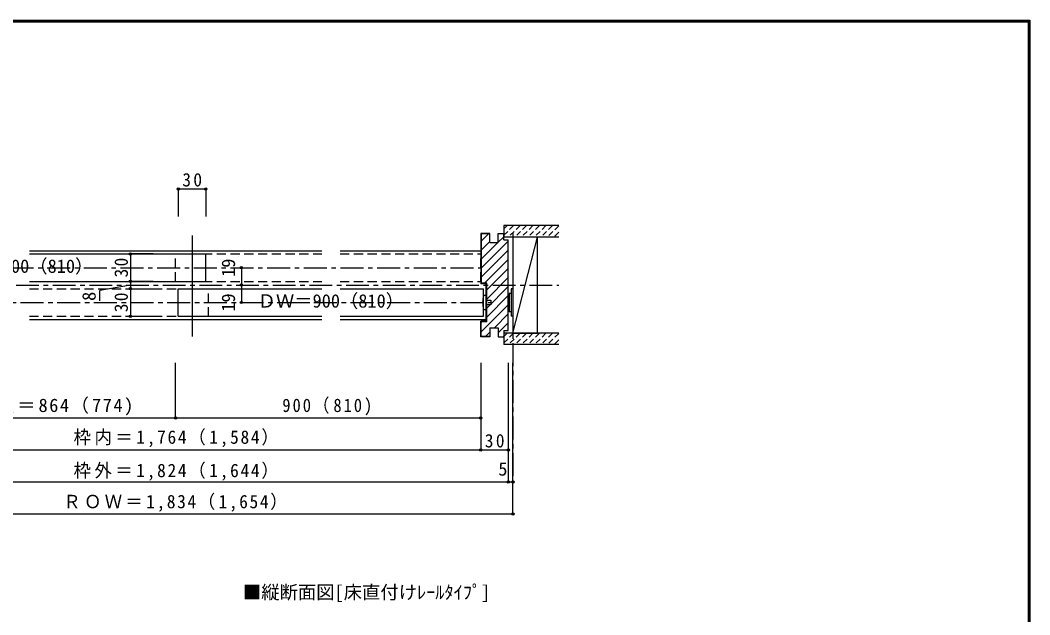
# Model space of a CAD drawing. Units: millimetres, scale not verified. Extents: x -973 to 977, y -718 to 696.
# Drawn here: x -125 to 977, y 46 to 696 of the extents above; entities that cross this region are included whole.
import ezdxf
from ezdxf.enums import TextEntityAlignment as Align

# ---------------------------------------------------------------- set-up
doc = ezdxf.new("R2010")
doc.units = ezdxf.units.MM
doc.header["$LTSCALE"] = 5
doc.header["$PDMODE"] = 32
doc.header["$PDSIZE"] = 2.5
for name, pattern in [('CHAIN1', [8, 5, -1, 1, -1]), ('DASHED1', [1.8, 1.2, -0.6]), ('DASHED2', [3, 2, -1])]:
    doc.linetypes.add(name, pattern=pattern)
for name, color, linetype in [('0-1_通り芯', 4, 'CHAIN1'), ('0-2_柱', 7, 'Continuous'), ('0-3_仕上げ', 2, 'Continuous'), ('0-4_枠', 3, 'Continuous'), ('0-6_扉', 6, 'Continuous'), ('0-7_金物', 7, 'Continuous'), ('0-A_文字', 3, 'Continuous'), ('0-B_寸法', 7, 'Continuous'), ('0-C_ハッチ', 4, 'Continuous'), ('F-1_枠', 6, 'Continuous')]:
    doc.layers.add(name, color=color, linetype=linetype)
doc.styles.add('ＭＳ ゴシック', font='')
doc.styles.get('ＭＳ ゴシック').set_extended_font_data('MS Gothic')

msp = doc.modelspace()

# ---------------------------------------------------------------- linework, layer by layer
at = {"layer": '0-1_通り芯'}
for p, q in [((412.672, 463), (412.672, 191.5)), ((-335.366, 425.5), (377.672, 425.5)), ((-409.366, 406.5), (462.672, 406.5)), ((-324.366, 387.5), (388.672, 387.5))]:
    msp.add_line(p, q, dxfattribs=at)
at = {"layer": '0-2_柱'}
for p, q in [((412.659, 459), (412.659, 354)), ((439.659, 459), (412.659, 459)), ((412.659, 354), (439.659, 459)), ((439.659, 354), (439.659, 459)), ((412.659, 354), (439.659, 354))]:
    msp.add_line(p, q, dxfattribs=at)
at = {"layer": '0-3_仕上げ'}
for p, q in [((462.659, 471.5), (402.659, 471.5)), ((402.659, 471.5), (402.659, 459)), ((462.659, 459), (402.659, 459)), ((462.659, 354), (402.659, 354)), ((402.659, 354), (402.659, 341.5)), ((462.659, 341.5), (402.659, 341.5))]:
    msp.add_line(p, q, dxfattribs=at)
at = {"layer": '0-4_枠'}
for p, q in [((387.672, 463), (377.672, 463)), ((377.672, 463), (377.672, 408)), ((387.672, 453), (387.672, 463)), ((396.672, 453), (396.672, 463)), ((396.672, 463), (402.672, 463)), ((402.672, 456), (402.672, 463)), ((387.672, 462.5), (378.172, 462.5)), ((378.172, 462.5), (378.172, 408.5)), ((387.672, 453), (396.672, 453)), ((402.672, 456), (407.672, 456)), ((407.672, 357), (407.672, 456)), ((383.672, 408), (377.672, 408)), ((384.172, 408.5), (378.172, 408.5)), ((383.672, 367), (383.672, 408)), ((384.172, 366.5), (384.172, 408.5)), ((377.672, 350), (377.672, 367)), ((383.672, 367), (377.672, 367)), ((378.172, 350.5), (378.172, 366.5)), ((384.172, 366.5), (378.172, 366.5)), ((387.672, 360), (387.672, 350)), ((387.672, 360), (396.672, 360)), ((396.672, 360), (396.672, 350)), ((402.672, 357), (407.672, 357)), ((402.672, 357), (402.672, 350)), ((387.672, 350), (377.672, 350)), ((387.672, 350.5), (378.172, 350.5)), ((396.672, 350), (402.672, 350))]:
    msp.add_line(p, q, dxfattribs=at)
at = {"layer": '0-4_枠', "color": 4}
for p, q in [((-114.852, 444), (204.167, 444)), ((224.167, 444), (377.672, 444)), ((-114.852, 369), (204.167, 369)), ((224.167, 369), (383.672, 369))]:
    msp.add_line(p, q, dxfattribs=at)
at = {"layer": '0-6_扉', "color": 3}
msp.add_line((62.653, 460.5), (62.653, 350.5), dxfattribs=at)
at = {"layer": '0-6_扉'}
for p, q in [((-114.852, 440.5), (77.662, 440.5)), ((77.662, 410.5), (77.662, 440.5)), ((-114.852, 410.5), (77.662, 410.5)), ((47.644, 372.5), (47.644, 402.5)), ((47.644, 402.5), (204.158, 402.5)), ((224.158, 402.5), (380.672, 402.5)), ((380.672, 372.5), (380.672, 402.5)), ((47.644, 372.5), (204.158, 372.5)), ((224.158, 372.5), (380.672, 372.5))]:
    msp.add_line(p, q, dxfattribs=at)
at = {"layer": '0-6_扉', "color": 2, "linetype": 'DASHED2'}
for p, q in [((44.644, 410.5), (44.644, 440.5)), ((44.644, 440.5), (204.167, 440.5)), ((224.167, 440.5), (377.672, 440.5)), ((377.672, 410.5), (377.672, 440.5)), ((44.644, 410.5), (204.167, 410.5)), ((224.167, 410.5), (377.672, 410.5)), ((-114.852, 402.5), (80.662, 402.5)), ((80.662, 372.5), (80.662, 402.5)), ((-114.852, 372.5), (80.662, 372.5))]:
    msp.add_line(p, q, dxfattribs=at)
at = {"layer": '0-7_金物'}
for p, q in [((410.672, 397.432), (408.672, 397.432)), ((408.672, 397.432), (408.672, 377.432)), ((410.672, 402.432), (410.672, 372.432)), ((412.672, 402.432), (410.672, 402.432)), ((412.672, 402.432), (412.672, 372.432)), ((383.672, 395), (380.672, 395)), ((383.672, 380), (383.672, 395)), ((383.672, 390), (388.672, 390)), ((388.672, 390), (388.672, 385)), ((408.672, 396.432), (407.665, 396.432)), ((380.672, 380), (383.672, 380)), ((388.672, 385), (383.672, 385)), ((408.672, 378.432), (407.665, 378.432)), ((410.672, 377.432), (408.672, 377.432)), ((412.672, 372.432), (410.672, 372.432))]:
    msp.add_line(p, q, dxfattribs=at)
msp.add_arc((408.297, 387.5), 28.625, 164.81071, 195.18929, dxfattribs=at)
at = {"layer": '0-B_寸法', "color": 4}
for p, q in [((47.644, 511.5), (77.662, 511.5)), ((47.644, 511.5), (47.644, 481.5)), ((77.662, 511.5), (77.662, 481.5)), ((20.388, 440.5), (-4.658, 440.5)), ((-4.658, 440.5), (-4.658, 410.5)), ((116.46, 425.5), (116.46, 406.5)), ((20.388, 410.5), (-4.658, 410.5)), ((-4.658, 410.5), (20.388, 410.5)), ((-4.658, 410.5), (-4.658, 372.5)), ((-4.658, 406.5), (-38.114, 400.477)), ((-38.114, 389.433), (-38.114, 400.477)), ((-4.658, 402.5), (20.388, 402.5)), ((116.46, 406.5), (116.46, 387.5)), ((-4.658, 372.5), (20.388, 372.5)), ((44.644, 261.5), (44.644, 321.5)), ((377.672, 321.5), (377.672, 226.5)), ((407.672, 321.5), (407.672, 191.5)), ((412.672, 156.5), (412.672, 321.5)), ((-324.366, 261.5), (44.644, 261.5)), ((44.644, 261.5), (377.672, 261.5)), ((-354.366, 226.5), (407.672, 226.5)), ((-359.366, 191.5), (412.672, 191.5)), ((412.672, 156.5), (-359.366, 156.5))]:
    msp.add_line(p, q, dxfattribs=at)
at = {"layer": '0-B_寸法'}
for p in [(47.644, 511.5), (77.662, 511.5), (-4.658, 440.5), (116.46, 425.5), (-4.658, 410.5), (-4.658, 410.5), (116.46, 406.5), (-4.658, 402.5), (116.46, 387.5), (-4.658, 372.5), (44.644, 261.5), (377.672, 261.5), (377.672, 226.5), (407.672, 226.5), (407.672, 191.5), (412.672, 191.5), (412.672, 156.5)]:
    msp.add_point(p, dxfattribs=at)
at = {"layer": '0-C_ハッチ', "linetype": 'DASHED1'}
for p, q in [((406.308, 471.5), (402.659, 467.851)), ((413.379, 471.5), (402.659, 460.78)), ((420.45, 471.5), (407.95, 459)), ((427.521, 471.5), (415.021, 459)), ((434.592, 471.5), (422.092, 459)), ((441.663, 471.5), (429.163, 459)), ((448.734, 471.5), (436.234, 459)), ((455.805, 471.5), (443.305, 459)), ((462.659, 471.282), (450.376, 459)), ((462.659, 464.211), (457.447, 459)), ((406.308, 354), (402.659, 350.351)), ((413.379, 354), (402.659, 343.28)), ((420.45, 354), (407.95, 341.5)), ((427.521, 354), (415.021, 341.5)), ((434.592, 354), (422.092, 341.5)), ((441.663, 354), (429.163, 341.5)), ((448.734, 354), (436.234, 341.5)), ((455.805, 354), (443.305, 341.5)), ((462.659, 353.782), (450.376, 341.5)), ((462.659, 346.711), (457.447, 341.5))]:
    msp.add_line(p, q, dxfattribs=at)
at = {"layer": '0-C_ハッチ'}
for p, q in [((386.063, 462.5), (378.172, 454.609)), ((407.672, 454.411), (378.172, 424.911)), ((387.672, 454.21), (378.172, 444.71)), ((396.362, 453), (378.172, 434.81)), ((402.672, 459.31), (396.672, 453.31)), ((407.672, 444.511), (378.172, 415.011)), ((407.672, 434.612), (381.56, 408.5)), ((407.672, 424.712), (384.172, 401.212)), ((407.672, 414.813), (384.172, 391.313)), ((407.672, 404.914), (384.172, 381.414)), ((407.672, 395.014), (384.172, 371.514)), ((407.672, 385.115), (378.172, 355.615)), ((407.672, 375.215), (392.457, 360)), ((379.158, 366.5), (378.172, 365.514)), ((407.672, 365.316), (396.672, 354.316)), ((387.672, 355.215), (382.957, 350.5)), ((402.672, 350.416), (402.256, 350))]:
    msp.add_line(p, q, dxfattribs=at)
at = {"layer": 'F-1_枠'}
for p, q in [((-973.347, 695.833), (976.653, 695.833)), ((-973.347, 695), (976.653, 695)), ((-973.347, 694.167), (976.653, 694.167)), ((974.986, 695.833), (974.986, -700.833)), ((975.82, 695.833), (975.82, -700.833)), ((976.653, 695.833), (976.653, -700.833))]:
    msp.add_line(p, q, dxfattribs=at)

# ---------------------------------------------------------------- texts
at = {"layer": '0-A_文字', "color": 7, "style": 'ＭＳ ゴシック'}
msp.add_text('■縦断面図[床直付けﾚｰﾙﾀｲﾌﾟ]', height=14.66, dxfattribs=at).set_placement((118.125, 59.319), align=Align.BOTTOM_LEFT)
at = {"layer": '0-B_寸法', "style": 'ＭＳ ゴシック'}
for s, p in [('ＤＷ＝900（810）', (-204.852, 415.5)), ('ＤＷ＝900（810）', (134.158, 377.5)), ('5', (396.769, 194))]:
    msp.add_text(s, height=14.66, dxfattribs=at).set_placement(p, align=Align.BOTTOM_LEFT)
for s, p in [('19', (113.96, 415.5)), ('8', (-38.114, 389.265)), ('19', (113.96, 377.5))]:
    msp.add_text(s, height=14.66, rotation=90, dxfattribs=at).set_placement(p, align=Align.BOTTOM_LEFT)
at = {"layer": '0-B_寸法', "char_height": 14.66, "attachment_point": 7, "style": 'ＭＳ ゴシック'}
for s, insert in [('\\T1.27;\\W0.95;30', (52.028, 514)), ('\\T1.17;有効開口寸法＝864（774)', (-268.611, 264)), ('\\T1.24;\\W0.9;900（810)', (161.158, 264)), ('\\T1.2;\\W0.95;枠内＝1,764（1,584）', (-66.606, 229.411)), ('\\T1.27;\\W0.95;30', (382.048, 229)), ('\\T1.2;\\W0.95;枠外＝1,824（1,644）', (-66.606, 192.958)), ('\\T1.19;\\W0.95;ＲＯＷ＝1,834（1,654）', (-77.856, 159))]:
    msp.add_mtext(s, dxfattribs=dict(at, insert=insert))
at = {"layer": '0-B_寸法', "char_height": 14.66, "attachment_point": 7, "rotation": 90, "style": 'ＭＳ ゴシック'}
for insert in [(-7.158, 414.875), (-7.158, 376.875)]:
    msp.add_mtext('\\T1.27;\\W0.95;30', dxfattribs=dict(at, insert=insert))

doc.saveas('drawing.dxf')
